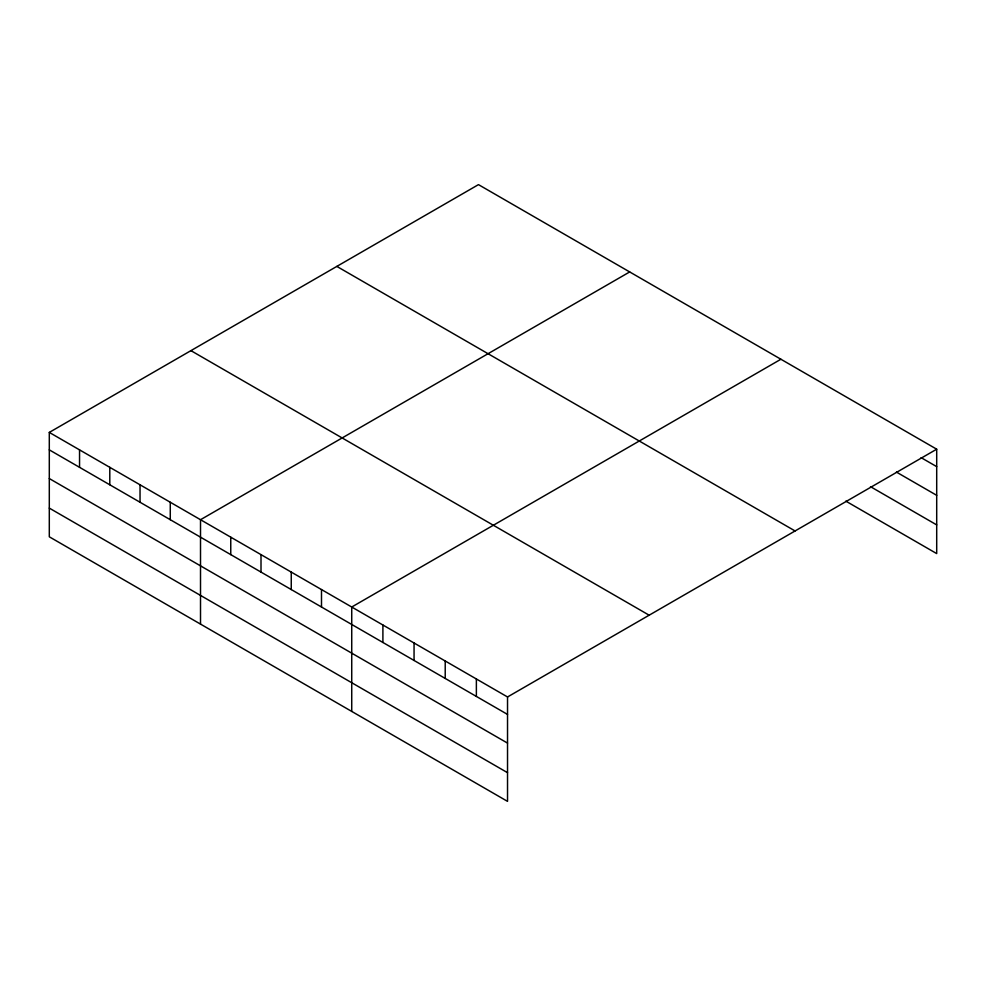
<?xml version="1.0" encoding="UTF-8"?>
<svg xmlns="http://www.w3.org/2000/svg" width="986" height="986" viewBox="0 0 986 986"><rect width="100%" height="100%" fill="white"/><g stroke="black" fill="none" stroke-linecap="round" stroke-linejoin="round"><path stroke-width="1.48" d="M507.531 743.111L507.531 696.966L49.3 432.41L49.3 536.803L507.531 801.371L507.531 743.111L49.3 478.555M845.815 501.122L936.7 553.59L936.7 449.197L478.469 184.629L49.3 432.41M629.684 271.939L200.515 519.721L200.515 624.113M780.9 359.249L351.731 607.019L351.731 711.411M507.531 696.966L936.7 449.197M921.121 457.652L936.7 466.637M896.447 472.097L936.7 495.329M870.49 486.665L936.7 524.897M336.842 266.405L795.073 530.961M190.927 350.646L649.158 615.202M49.3 449.862L507.531 714.419M49.3 508.11L507.531 772.679M476.374 678.984L476.374 696.424M445.216 660.99L445.216 678.442M414.058 642.995L414.058 660.447M382.901 625.013L382.901 642.453M321.498 589.554L321.498 607.006M291.252 572.102L291.252 589.542M261.007 554.637L261.007 572.09M230.761 537.173L230.761 554.625M170.27 502.256L170.27 519.696M140.037 484.792L140.037 502.244M109.791 467.327L109.791 484.779M79.546 449.875L79.546 467.315"/></g></svg>
